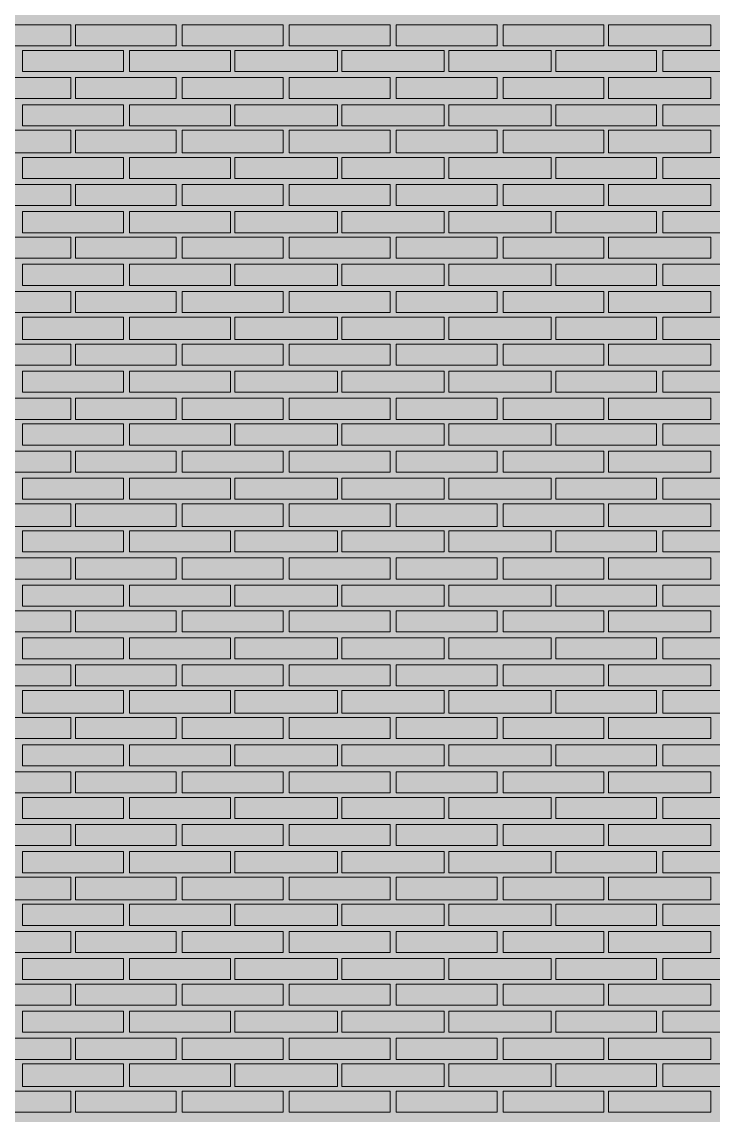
# Model space of a CAD drawing. Header units: millimetres. Extents: x -28928 to 100580, y -22867 to 36490.
# Drawn here: x 10970 to 12912, y -3338 to -267 of the extents above; entities that cross this region are included whole.
import ezdxf

# ---------------------------------------------------------------- set-up
doc = ezdxf.new("R2010")
doc.units = ezdxf.units.MM
doc.layers.add('PDF _Геометрия', color=7, linetype='Continuous', true_color=0x8f8e8d)
doc.layers.add('PDF _Сплошная заливка', color=7, linetype='Continuous', true_color=0xffffff)

msp = doc.modelspace()

# ---------------------------------------------------------------- hatches: boundary and pattern name
at = {"layer": 'PDF _Сплошная заливка', "true_color": 0xdcd6cf, "transparency": 33554559}
msp.add_hatch(color=254, dxfattribs=at).paths.add_polyline_path([(29465.3, 1544.1), (29486.4, 1544.1), (29486.4, 9028.4), (4952.2, 9028.4), (4952.2, -4713.2), (29465.3, -4713.2)])

# ---------------------------------------------------------------- linework, layer by layer
at = {"layer": 'PDF _Геометрия', "lineweight": 9}
for points in [[(11108, -275.1), (11108, -334.3), (10820.3, -334.3), (10820.3, -275.1)], [(11404.1, -275.1), (11404.1, -334.3), (11120.7, -334.3), (11120.7, -275.1)], [(11704.5, -275.1), (11704.5, -334.3), (11421.1, -334.3), (11421.1, -275.1)], [(12004.9, -275.1), (12004.9, -334.3), (11721.4, -334.3), (11721.4, -275.1)], [(12305.3, -275.1), (12305.3, -334.3), (12021.8, -334.3), (12021.8, -275.1)], [(12605.7, -275.1), (12605.7, -334.3), (12322.2, -334.3), (12322.2, -275.1)], [(12906.1, -275.1), (12906.1, -334.3), (12618.4, -334.3), (12618.4, -275.1)], [(11256.1, -406.3), (11112.2, -406.3), (10972.6, -406.3), (10972.6, -347), (11112.2, -347), (11256.1, -347)], [(11556.4, -406.3), (11412.6, -406.3), (11273, -406.3), (11273, -347), (11412.6, -347), (11556.4, -347)], [(11856.8, -406.3), (11713, -406.3), (11569.1, -406.3), (11569.1, -347), (11713, -347), (11856.8, -347)], [(12157.2, -406.3), (12013.4, -406.3), (11869.5, -406.3), (11869.5, -347), (12013.4, -347), (12157.2, -347)], [(12457.6, -406.3), (12313.7, -406.3), (12169.9, -406.3), (12169.9, -347), (12313.7, -347), (12457.6, -347)], [(12753.7, -406.3), (12614.1, -406.3), (12470.3, -406.3), (12470.3, -347), (12614.1, -347), (12753.7, -347)], [(13054.1, -406.3), (12914.5, -406.3), (12770.7, -406.3), (12770.7, -347), (12914.5, -347), (13054.1, -347)], [(11108, -423.2), (11108, -482.4), (10820.3, -482.4), (10820.3, -423.2)], [(11404.1, -423.2), (11404.1, -482.4), (11120.7, -482.4), (11120.7, -423.2)], [(11704.5, -423.2), (11704.5, -482.4), (11421.1, -482.4), (11421.1, -423.2)], [(12004.9, -423.2), (12004.9, -482.4), (11721.4, -482.4), (11721.4, -423.2)], [(12305.3, -423.2), (12305.3, -482.4), (12021.8, -482.4), (12021.8, -423.2)], [(12605.7, -423.2), (12605.7, -482.4), (12322.2, -482.4), (12322.2, -423.2)], [(12906.1, -423.2), (12906.1, -482.4), (12618.4, -482.4), (12618.4, -423.2)], [(11256.1, -558.6), (11112.2, -558.6), (10972.6, -558.6), (10972.6, -499.3), (11112.2, -499.3), (11256.1, -499.3)], [(11556.4, -558.6), (11412.6, -558.6), (11273, -558.6), (11273, -499.3), (11412.6, -499.3), (11556.4, -499.3)], [(11856.8, -558.6), (11713, -558.6), (11569.1, -558.6), (11569.1, -499.3), (11713, -499.3), (11856.8, -499.3)], [(12157.2, -558.6), (12013.4, -558.6), (11869.5, -558.6), (11869.5, -499.3), (12013.4, -499.3), (12157.2, -499.3)], [(12457.6, -558.6), (12313.7, -558.6), (12169.9, -558.6), (12169.9, -499.3), (12313.7, -499.3), (12457.6, -499.3)], [(12753.7, -558.6), (12614.1, -558.6), (12470.3, -558.6), (12470.3, -499.3), (12614.1, -499.3), (12753.7, -499.3)], [(13054.1, -558.6), (12914.5, -558.6), (12770.7, -558.6), (12770.7, -499.3), (12914.5, -499.3), (13054.1, -499.3)], [(11108, -571.3), (11108, -634.7), (10820.3, -634.7), (10820.3, -571.3)], [(11404.1, -571.3), (11404.1, -634.7), (11120.7, -634.7), (11120.7, -571.3)], [(11704.5, -571.3), (11704.5, -634.7), (11421.1, -634.7), (11421.1, -571.3)], [(12004.9, -571.3), (12004.9, -634.7), (11721.4, -634.7), (11721.4, -571.3)], [(12305.3, -571.3), (12305.3, -634.7), (12021.8, -634.7), (12021.8, -571.3)], [(12605.7, -571.3), (12605.7, -634.7), (12322.2, -634.7), (12322.2, -571.3)], [(12906.1, -571.3), (12906.1, -634.7), (12618.4, -634.7), (12618.4, -571.3)], [(11256.1, -706.6), (11112.2, -706.6), (10972.6, -706.6), (10972.6, -647.4), (11112.2, -647.4), (11256.1, -647.4)], [(11556.4, -706.6), (11412.6, -706.6), (11273, -706.6), (11273, -647.4), (11412.6, -647.4), (11556.4, -647.4)], [(11856.8, -706.6), (11713, -706.6), (11569.1, -706.6), (11569.1, -647.4), (11713, -647.4), (11856.8, -647.4)], [(12157.2, -706.6), (12013.4, -706.6), (11869.5, -706.6), (11869.5, -647.4), (12013.4, -647.4), (12157.2, -647.4)], [(12457.6, -706.6), (12313.7, -706.6), (12169.9, -706.6), (12169.9, -647.4), (12313.7, -647.4), (12457.6, -647.4)], [(12753.7, -706.6), (12614.1, -706.6), (12470.3, -706.6), (12470.3, -647.4), (12614.1, -647.4), (12753.7, -647.4)], [(13054.1, -706.6), (12914.5, -706.6), (12770.7, -706.6), (12770.7, -647.4), (12914.5, -647.4), (13054.1, -647.4)], [(11108, -723.6), (11108, -782.8), (10820.3, -782.8), (10820.3, -723.6)], [(11404.1, -723.6), (11404.1, -782.8), (11120.7, -782.8), (11120.7, -723.6)], [(11704.5, -723.6), (11704.5, -782.8), (11421.1, -782.8), (11421.1, -723.6)], [(12004.9, -723.6), (12004.9, -782.8), (11721.4, -782.8), (11721.4, -723.6)], [(12305.3, -723.6), (12305.3, -782.8), (12021.8, -782.8), (12021.8, -723.6)], [(12605.7, -723.6), (12605.7, -782.8), (12322.2, -782.8), (12322.2, -723.6)], [(12906.1, -723.6), (12906.1, -782.8), (12618.4, -782.8), (12618.4, -723.6)], [(11256.1, -859), (11112.2, -859), (10972.6, -859), (10972.6, -799.7), (11112.2, -799.7), (11256.1, -799.7)], [(11556.4, -859), (11412.6, -859), (11273, -859), (11273, -799.7), (11412.6, -799.7), (11556.4, -799.7)], [(11856.8, -859), (11713, -859), (11569.1, -859), (11569.1, -799.7), (11713, -799.7), (11856.8, -799.7)], [(12157.2, -859), (12013.4, -859), (11869.5, -859), (11869.5, -799.7), (12013.4, -799.7), (12157.2, -799.7)], [(12457.6, -859), (12313.7, -859), (12169.9, -859), (12169.9, -799.7), (12313.7, -799.7), (12457.6, -799.7)], [(12753.7, -859), (12614.1, -859), (12470.3, -859), (12470.3, -799.7), (12614.1, -799.7), (12753.7, -799.7)], [(13054.1, -859), (12914.5, -859), (12770.7, -859), (12770.7, -799.7), (12914.5, -799.7), (13054.1, -799.7)], [(11108, -871.6), (11108, -930.9), (10820.3, -930.9), (10820.3, -871.6)], [(11404.1, -871.6), (11404.1, -930.9), (11120.7, -930.9), (11120.7, -871.6)], [(11704.5, -871.6), (11704.5, -930.9), (11421.1, -930.9), (11421.1, -871.6)], [(12004.9, -871.6), (12004.9, -930.9), (11721.4, -930.9), (11721.4, -871.6)], [(12305.3, -871.6), (12305.3, -930.9), (12021.8, -930.9), (12021.8, -871.6)], [(12605.7, -871.6), (12605.7, -930.9), (12322.2, -930.9), (12322.2, -871.6)], [(12906.1, -871.6), (12906.1, -930.9), (12618.4, -930.9), (12618.4, -871.6)], [(11256.1, -1007), (11112.2, -1007), (10972.6, -1007), (10972.6, -947.8), (11112.2, -947.8), (11256.1, -947.8)], [(11556.4, -1007), (11412.6, -1007), (11273, -1007), (11273, -947.8), (11412.6, -947.8), (11556.4, -947.8)], [(11856.8, -1007), (11713, -1007), (11569.1, -1007), (11569.1, -947.8), (11713, -947.8), (11856.8, -947.8)], [(12157.2, -1007), (12013.4, -1007), (11869.5, -1007), (11869.5, -947.8), (12013.4, -947.8), (12157.2, -947.8)], [(12457.6, -1007), (12313.7, -1007), (12169.9, -1007), (12169.9, -947.8), (12313.7, -947.8), (12457.6, -947.8)], [(12753.7, -1007), (12614.1, -1007), (12470.3, -1007), (12470.3, -947.8), (12614.1, -947.8), (12753.7, -947.8)], [(13054.1, -1007), (12914.5, -1007), (12770.7, -1007), (12770.7, -947.8), (12914.5, -947.8), (13054.1, -947.8)], [(11108, -1024), (11108, -1083.2), (10820.3, -1083.2), (10820.3, -1024)], [(11404.1, -1024), (11404.1, -1083.2), (11120.7, -1083.2), (11120.7, -1024)], [(11704.5, -1024), (11704.5, -1083.2), (11421.1, -1083.2), (11421.1, -1024)], [(12004.9, -1024), (12004.9, -1083.2), (11721.4, -1083.2), (11721.4, -1024)], [(12305.3, -1024), (12305.3, -1083.2), (12021.8, -1083.2), (12021.8, -1024)], [(12605.7, -1024), (12605.7, -1083.2), (12322.2, -1083.2), (12322.2, -1024)], [(12906.1, -1024), (12906.1, -1083.2), (12618.4, -1083.2), (12618.4, -1024)], [(11256.1, -1159.3), (11112.2, -1159.3), (10972.6, -1159.3), (10972.6, -1095.9), (11112.2, -1095.9), (11256.1, -1095.9)], [(11556.4, -1159.3), (11412.6, -1159.3), (11273, -1159.3), (11273, -1095.9), (11412.6, -1095.9), (11556.4, -1095.9)], [(11856.8, -1159.3), (11713, -1159.3), (11569.1, -1159.3), (11569.1, -1095.9), (11713, -1095.9), (11856.8, -1095.9)], [(12157.2, -1159.3), (12013.4, -1159.3), (11869.5, -1159.3), (11869.5, -1095.9), (12013.4, -1095.9), (12157.2, -1095.9)], [(12457.6, -1159.3), (12313.7, -1159.3), (12169.9, -1159.3), (12169.9, -1095.9), (12313.7, -1095.9), (12457.6, -1095.9)], [(12753.7, -1159.3), (12614.1, -1159.3), (12470.3, -1159.3), (12470.3, -1095.9), (12614.1, -1095.9), (12753.7, -1095.9)], [(13054.1, -1159.3), (12914.5, -1159.3), (12770.7, -1159.3), (12770.7, -1095.9), (12914.5, -1095.9), (13054.1, -1095.9)], [(11108, -1172), (11108, -1231.3), (10820.3, -1231.3), (10820.3, -1172)], [(11404.1, -1172), (11404.1, -1231.3), (11120.7, -1231.3), (11120.7, -1172)], [(11704.5, -1172), (11704.5, -1231.3), (11421.1, -1231.3), (11421.1, -1172)], [(12004.9, -1172), (12004.9, -1231.3), (11721.4, -1231.3), (11721.4, -1172)], [(12305.3, -1172), (12305.3, -1231.3), (12021.8, -1231.3), (12021.8, -1172)], [(12605.7, -1172), (12605.7, -1231.3), (12322.2, -1231.3), (12322.2, -1172)], [(12906.1, -1172), (12906.1, -1231.3), (12618.4, -1231.3), (12618.4, -1172)], [(11256.1, -1307.4), (11112.2, -1307.4), (10972.6, -1307.4), (10972.6, -1248.2), (11112.2, -1248.2), (11256.1, -1248.2)], [(11556.4, -1307.4), (11412.6, -1307.4), (11273, -1307.4), (11273, -1248.2), (11412.6, -1248.2), (11556.4, -1248.2)], [(11856.8, -1307.4), (11713, -1307.4), (11569.1, -1307.4), (11569.1, -1248.2), (11713, -1248.2), (11856.8, -1248.2)], [(12157.2, -1307.4), (12013.4, -1307.4), (11869.5, -1307.4), (11869.5, -1248.2), (12013.4, -1248.2), (12157.2, -1248.2)], [(12457.6, -1307.4), (12313.7, -1307.4), (12169.9, -1307.4), (12169.9, -1248.2), (12313.7, -1248.2), (12457.6, -1248.2)], [(12753.7, -1307.4), (12614.1, -1307.4), (12470.3, -1307.4), (12470.3, -1248.2), (12614.1, -1248.2), (12753.7, -1248.2)], [(13054.1, -1307.4), (12914.5, -1307.4), (12770.7, -1307.4), (12770.7, -1248.2), (12914.5, -1248.2), (13054.1, -1248.2)], [(11108, -1324.3), (11108, -1383.6), (10820.3, -1383.6), (10820.3, -1324.3)], [(11404.1, -1324.3), (11404.1, -1383.6), (11120.7, -1383.6), (11120.7, -1324.3)], [(11704.5, -1324.3), (11704.5, -1383.6), (11421.1, -1383.6), (11421.1, -1324.3)], [(12004.9, -1324.3), (12004.9, -1383.6), (11721.4, -1383.6), (11721.4, -1324.3)], [(12305.3, -1324.3), (12305.3, -1383.6), (12021.8, -1383.6), (12021.8, -1324.3)], [(12605.7, -1324.3), (12605.7, -1383.6), (12322.2, -1383.6), (12322.2, -1324.3)], [(12906.1, -1324.3), (12906.1, -1383.6), (12618.4, -1383.6), (12618.4, -1324.3)], [(11256.1, -1455.5), (11112.2, -1455.5), (10972.6, -1455.5), (10972.6, -1396.3), (11112.2, -1396.3), (11256.1, -1396.3)], [(11556.4, -1455.5), (11412.6, -1455.5), (11273, -1455.5), (11273, -1396.3), (11412.6, -1396.3), (11556.4, -1396.3)], [(11856.8, -1455.5), (11713, -1455.5), (11569.1, -1455.5), (11569.1, -1396.3), (11713, -1396.3), (11856.8, -1396.3)], [(12157.2, -1455.5), (12013.4, -1455.5), (11869.5, -1455.5), (11869.5, -1396.3), (12013.4, -1396.3), (12157.2, -1396.3)], [(12457.6, -1455.5), (12313.7, -1455.5), (12169.9, -1455.5), (12169.9, -1396.3), (12313.7, -1396.3), (12457.6, -1396.3)], [(12753.7, -1455.5), (12614.1, -1455.5), (12470.3, -1455.5), (12470.3, -1396.3), (12614.1, -1396.3), (12753.7, -1396.3)], [(13054.1, -1455.5), (12914.5, -1455.5), (12770.7, -1455.5), (12770.7, -1396.3), (12914.5, -1396.3), (13054.1, -1396.3)], [(11108, -1472.4), (11108, -1531.6), (10820.3, -1531.6), (10820.3, -1472.4)], [(11404.1, -1472.4), (11404.1, -1531.6), (11120.7, -1531.6), (11120.7, -1472.4)], [(11704.5, -1472.4), (11704.5, -1531.6), (11421.1, -1531.6), (11421.1, -1472.4)], [(12004.9, -1472.4), (12004.9, -1531.6), (11721.4, -1531.6), (11721.4, -1472.4)], [(12305.3, -1472.4), (12305.3, -1531.6), (12021.8, -1531.6), (12021.8, -1472.4)], [(12605.7, -1472.4), (12605.7, -1531.6), (12322.2, -1531.6), (12322.2, -1472.4)], [(12906.1, -1472.4), (12906.1, -1531.6), (12618.4, -1531.6), (12618.4, -1472.4)], [(11256.1, -1607.8), (11112.2, -1607.8), (10972.6, -1607.8), (10972.6, -1548.6), (11112.2, -1548.6), (11256.1, -1548.6)], [(11556.4, -1607.8), (11412.6, -1607.8), (11273, -1607.8), (11273, -1548.6), (11412.6, -1548.6), (11556.4, -1548.6)], [(11856.8, -1607.8), (11713, -1607.8), (11569.1, -1607.8), (11569.1, -1548.6), (11713, -1548.6), (11856.8, -1548.6)], [(12157.2, -1607.8), (12013.4, -1607.8), (11869.5, -1607.8), (11869.5, -1548.6), (12013.4, -1548.6), (12157.2, -1548.6)], [(12457.6, -1607.8), (12313.7, -1607.8), (12169.9, -1607.8), (12169.9, -1548.6), (12313.7, -1548.6), (12457.6, -1548.6)], [(12753.7, -1607.8), (12614.1, -1607.8), (12470.3, -1607.8), (12470.3, -1548.6), (12614.1, -1548.6), (12753.7, -1548.6)], [(13054.1, -1607.8), (12914.5, -1607.8), (12770.7, -1607.8), (12770.7, -1548.6), (12914.5, -1548.6), (13054.1, -1548.6)], [(11108, -1620.5), (11108, -1684), (10820.3, -1684), (10820.3, -1620.5)], [(11404.1, -1620.5), (11404.1, -1684), (11120.7, -1684), (11120.7, -1620.5)], [(11704.5, -1620.5), (11704.5, -1684), (11421.1, -1684), (11421.1, -1620.5)], [(12004.9, -1620.5), (12004.9, -1684), (11721.4, -1684), (11721.4, -1620.5)], [(12305.3, -1620.5), (12305.3, -1684), (12021.8, -1684), (12021.8, -1620.5)], [(12605.7, -1620.5), (12605.7, -1684), (12322.2, -1684), (12322.2, -1620.5)], [(12906.1, -1620.5), (12906.1, -1684), (12618.4, -1684), (12618.4, -1620.5)], [(11256.1, -1755.9), (11112.2, -1755.9), (10972.6, -1755.9), (10972.6, -1696.6), (11112.2, -1696.6), (11256.1, -1696.6)], [(11556.4, -1755.9), (11412.6, -1755.9), (11273, -1755.9), (11273, -1696.6), (11412.6, -1696.6), (11556.4, -1696.6)], [(11856.8, -1755.9), (11713, -1755.9), (11569.1, -1755.9), (11569.1, -1696.6), (11713, -1696.6), (11856.8, -1696.6)], [(12157.2, -1755.9), (12013.4, -1755.9), (11869.5, -1755.9), (11869.5, -1696.6), (12013.4, -1696.6), (12157.2, -1696.6)], [(12457.6, -1755.9), (12313.7, -1755.9), (12169.9, -1755.9), (12169.9, -1696.6), (12313.7, -1696.6), (12457.6, -1696.6)], [(12753.7, -1755.9), (12614.1, -1755.9), (12470.3, -1755.9), (12470.3, -1696.6), (12614.1, -1696.6), (12753.7, -1696.6)], [(13054.1, -1755.9), (12914.5, -1755.9), (12770.7, -1755.9), (12770.7, -1696.6), (12914.5, -1696.6), (13054.1, -1696.6)], [(11108, -1772.8), (11108, -1832), (10820.3, -1832), (10820.3, -1772.8)], [(11404.1, -1772.8), (11404.1, -1832), (11120.7, -1832), (11120.7, -1772.8)], [(11704.5, -1772.8), (11704.5, -1832), (11421.1, -1832), (11421.1, -1772.8)], [(12004.9, -1772.8), (12004.9, -1832), (11721.4, -1832), (11721.4, -1772.8)], [(12305.3, -1772.8), (12305.3, -1832), (12021.8, -1832), (12021.8, -1772.8)], [(12605.7, -1772.8), (12605.7, -1832), (12322.2, -1832), (12322.2, -1772.8)], [(12906.1, -1772.8), (12906.1, -1832), (12618.4, -1832), (12618.4, -1772.8)], [(11256.1, -1908.2), (11112.2, -1908.2), (10972.6, -1908.2), (10972.6, -1849), (11112.2, -1849), (11256.1, -1849)], [(11556.4, -1908.2), (11412.6, -1908.2), (11273, -1908.2), (11273, -1849), (11412.6, -1849), (11556.4, -1849)], [(11856.8, -1908.2), (11713, -1908.2), (11569.1, -1908.2), (11569.1, -1849), (11713, -1849), (11856.8, -1849)], [(12157.2, -1908.2), (12013.4, -1908.2), (11869.5, -1908.2), (11869.5, -1849), (12013.4, -1849), (12157.2, -1849)], [(12457.6, -1908.2), (12313.7, -1908.2), (12169.9, -1908.2), (12169.9, -1849), (12313.7, -1849), (12457.6, -1849)], [(12753.7, -1908.2), (12614.1, -1908.2), (12470.3, -1908.2), (12470.3, -1849), (12614.1, -1849), (12753.7, -1849)], [(13054.1, -1908.2), (12914.5, -1908.2), (12770.7, -1908.2), (12770.7, -1849), (12914.5, -1849), (13054.1, -1849)], [(11108, -1920.9), (11108, -1980.1), (10820.3, -1980.1), (10820.3, -1920.9)], [(11404.1, -1920.9), (11404.1, -1980.1), (11120.7, -1980.1), (11120.7, -1920.9)], [(11704.5, -1920.9), (11704.5, -1980.1), (11421.1, -1980.1), (11421.1, -1920.9)], [(12004.9, -1920.9), (12004.9, -1980.1), (11721.4, -1980.1), (11721.4, -1920.9)], [(12305.3, -1920.9), (12305.3, -1980.1), (12021.8, -1980.1), (12021.8, -1920.9)], [(12605.7, -1920.9), (12605.7, -1980.1), (12322.2, -1980.1), (12322.2, -1920.9)], [(12906.1, -1920.9), (12906.1, -1980.1), (12618.4, -1980.1), (12618.4, -1920.9)], [(11256.1, -2056.3), (11112.2, -2056.3), (10972.6, -2056.3), (10972.6, -1997), (11112.2, -1997), (11256.1, -1997)], [(11556.4, -2056.3), (11412.6, -2056.3), (11273, -2056.3), (11273, -1997), (11412.6, -1997), (11556.4, -1997)], [(11856.8, -2056.3), (11713, -2056.3), (11569.1, -2056.3), (11569.1, -1997), (11713, -1997), (11856.8, -1997)], [(12157.2, -2056.3), (12013.4, -2056.3), (11869.5, -2056.3), (11869.5, -1997), (12013.4, -1997), (12157.2, -1997)], [(12457.6, -2056.3), (12313.7, -2056.3), (12169.9, -2056.3), (12169.9, -1997), (12313.7, -1997), (12457.6, -1997)], [(12753.7, -2056.3), (12614.1, -2056.3), (12470.3, -2056.3), (12470.3, -1997), (12614.1, -1997), (12753.7, -1997)], [(13054.1, -2056.3), (12914.5, -2056.3), (12770.7, -2056.3), (12770.7, -1997), (12914.5, -1997), (13054.1, -1997)], [(11108, -2073.2), (11108, -2132.4), (10820.3, -2132.4), (10820.3, -2073.2)], [(11404.1, -2073.2), (11404.1, -2132.4), (11120.7, -2132.4), (11120.7, -2073.2)], [(11704.5, -2073.2), (11704.5, -2132.4), (11421.1, -2132.4), (11421.1, -2073.2)], [(12004.9, -2073.2), (12004.9, -2132.4), (11721.4, -2132.4), (11721.4, -2073.2)], [(12305.3, -2073.2), (12305.3, -2132.4), (12021.8, -2132.4), (12021.8, -2073.2)], [(12605.7, -2073.2), (12605.7, -2132.4), (12322.2, -2132.4), (12322.2, -2073.2)], [(12906.1, -2073.2), (12906.1, -2132.4), (12618.4, -2132.4), (12618.4, -2073.2)], [(11256.1, -2208.6), (11112.2, -2208.6), (10972.6, -2208.6), (10972.6, -2145.1), (11112.2, -2145.1), (11256.1, -2145.1)], [(11556.4, -2208.6), (11412.6, -2208.6), (11273, -2208.6), (11273, -2145.1), (11412.6, -2145.1), (11556.4, -2145.1)], [(11856.8, -2208.6), (11713, -2208.6), (11569.1, -2208.6), (11569.1, -2145.1), (11713, -2145.1), (11856.8, -2145.1)], [(12157.2, -2208.6), (12013.4, -2208.6), (11869.5, -2208.6), (11869.5, -2145.1), (12013.4, -2145.1), (12157.2, -2145.1)], [(12457.6, -2208.6), (12313.7, -2208.6), (12169.9, -2208.6), (12169.9, -2145.1), (12313.7, -2145.1), (12457.6, -2145.1)], [(12753.7, -2208.6), (12614.1, -2208.6), (12470.3, -2208.6), (12470.3, -2145.1), (12614.1, -2145.1), (12753.7, -2145.1)], [(13054.1, -2208.6), (12914.5, -2208.6), (12770.7, -2208.6), (12770.7, -2145.1), (12914.5, -2145.1), (13054.1, -2145.1)], [(11108, -2221.3), (11108, -2280.5), (10820.3, -2280.5), (10820.3, -2221.3)], [(11404.1, -2221.3), (11404.1, -2280.5), (11120.7, -2280.5), (11120.7, -2221.3)], [(11704.5, -2221.3), (11704.5, -2280.5), (11421.1, -2280.5), (11421.1, -2221.3)], [(12004.9, -2221.3), (12004.9, -2280.5), (11721.4, -2280.5), (11721.4, -2221.3)], [(12305.3, -2221.3), (12305.3, -2280.5), (12021.8, -2280.5), (12021.8, -2221.3)], [(12605.7, -2221.3), (12605.7, -2280.5), (12322.2, -2280.5), (12322.2, -2221.3)], [(12906.1, -2221.3), (12906.1, -2280.5), (12618.4, -2280.5), (12618.4, -2221.3)], [(11256.1, -2356.6), (11112.2, -2356.6), (10972.6, -2356.6), (10972.6, -2297.4), (11112.2, -2297.4), (11256.1, -2297.4)], [(11556.4, -2356.6), (11412.6, -2356.6), (11273, -2356.6), (11273, -2297.4), (11412.6, -2297.4), (11556.4, -2297.4)], [(11856.8, -2356.6), (11713, -2356.6), (11569.1, -2356.6), (11569.1, -2297.4), (11713, -2297.4), (11856.8, -2297.4)], [(12157.2, -2356.6), (12013.4, -2356.6), (11869.5, -2356.6), (11869.5, -2297.4), (12013.4, -2297.4), (12157.2, -2297.4)], [(12457.6, -2356.6), (12313.7, -2356.6), (12169.9, -2356.6), (12169.9, -2297.4), (12313.7, -2297.4), (12457.6, -2297.4)], [(12753.7, -2356.6), (12614.1, -2356.6), (12470.3, -2356.6), (12470.3, -2297.4), (12614.1, -2297.4), (12753.7, -2297.4)], [(13054.1, -2356.6), (12914.5, -2356.6), (12770.7, -2356.6), (12770.7, -2297.4), (12914.5, -2297.4), (13054.1, -2297.4)], [(11108, -2373.6), (11108, -2432.8), (10820.3, -2432.8), (10820.3, -2373.6)], [(11404.1, -2373.6), (11404.1, -2432.8), (11120.7, -2432.8), (11120.7, -2373.6)], [(11704.5, -2373.6), (11704.5, -2432.8), (11421.1, -2432.8), (11421.1, -2373.6)], [(12004.9, -2373.6), (12004.9, -2432.8), (11721.4, -2432.8), (11721.4, -2373.6)], [(12305.3, -2373.6), (12305.3, -2432.8), (12021.8, -2432.8), (12021.8, -2373.6)], [(12605.7, -2373.6), (12605.7, -2432.8), (12322.2, -2432.8), (12322.2, -2373.6)], [(12906.1, -2373.6), (12906.1, -2432.8), (12618.4, -2432.8), (12618.4, -2373.6)], [(11256.1, -2504.7), (11112.2, -2504.7), (10972.6, -2504.7), (10972.6, -2445.5), (11112.2, -2445.5), (11256.1, -2445.5)], [(11556.4, -2504.7), (11412.6, -2504.7), (11273, -2504.7), (11273, -2445.5), (11412.6, -2445.5), (11556.4, -2445.5)], [(11856.8, -2504.7), (11713, -2504.7), (11569.1, -2504.7), (11569.1, -2445.5), (11713, -2445.5), (11856.8, -2445.5)], [(12157.2, -2504.7), (12013.4, -2504.7), (11869.5, -2504.7), (11869.5, -2445.5), (12013.4, -2445.5), (12157.2, -2445.5)], [(12457.6, -2504.7), (12313.7, -2504.7), (12169.9, -2504.7), (12169.9, -2445.5), (12313.7, -2445.5), (12457.6, -2445.5)], [(12753.7, -2504.7), (12614.1, -2504.7), (12470.3, -2504.7), (12470.3, -2445.5), (12614.1, -2445.5), (12753.7, -2445.5)], [(13054.1, -2504.7), (12914.5, -2504.7), (12770.7, -2504.7), (12770.7, -2445.5), (12914.5, -2445.5), (13054.1, -2445.5)], [(11108, -2521.6), (11108, -2580.9), (10820.3, -2580.9), (10820.3, -2521.6)], [(11404.1, -2521.6), (11404.1, -2580.9), (11120.7, -2580.9), (11120.7, -2521.6)], [(11704.5, -2521.6), (11704.5, -2580.9), (11421.1, -2580.9), (11421.1, -2521.6)], [(12004.9, -2521.6), (12004.9, -2580.9), (11721.4, -2580.9), (11721.4, -2521.6)], [(12305.3, -2521.6), (12305.3, -2580.9), (12021.8, -2580.9), (12021.8, -2521.6)], [(12605.7, -2521.6), (12605.7, -2580.9), (12322.2, -2580.9), (12322.2, -2521.6)], [(12906.1, -2521.6), (12906.1, -2580.9), (12618.4, -2580.9), (12618.4, -2521.6)], [(11256.1, -2657), (11112.2, -2657), (10972.6, -2657), (10972.6, -2597.8), (11112.2, -2597.8), (11256.1, -2597.8)], [(11556.4, -2657), (11412.6, -2657), (11273, -2657), (11273, -2597.8), (11412.6, -2597.8), (11556.4, -2597.8)], [(11856.8, -2657), (11713, -2657), (11569.1, -2657), (11569.1, -2597.8), (11713, -2597.8), (11856.8, -2597.8)], [(12157.2, -2657), (12013.4, -2657), (11869.5, -2657), (11869.5, -2597.8), (12013.4, -2597.8), (12157.2, -2597.8)], [(12457.6, -2657), (12313.7, -2657), (12169.9, -2657), (12169.9, -2597.8), (12313.7, -2597.8), (12457.6, -2597.8)], [(12753.7, -2657), (12614.1, -2657), (12470.3, -2657), (12470.3, -2597.8), (12614.1, -2597.8), (12753.7, -2597.8)], [(13054.1, -2657), (12914.5, -2657), (12770.7, -2657), (12770.7, -2597.8), (12914.5, -2597.8), (13054.1, -2597.8)], [(11108, -2669.7), (11108, -2733.2), (10820.3, -2733.2), (10820.3, -2669.7)], [(11404.1, -2669.7), (11404.1, -2733.2), (11120.7, -2733.2), (11120.7, -2669.7)], [(11704.5, -2669.7), (11704.5, -2733.2), (11421.1, -2733.2), (11421.1, -2669.7)], [(12004.9, -2669.7), (12004.9, -2733.2), (11721.4, -2733.2), (11721.4, -2669.7)], [(12305.3, -2669.7), (12305.3, -2733.2), (12021.8, -2733.2), (12021.8, -2669.7)], [(12605.7, -2669.7), (12605.7, -2733.2), (12322.2, -2733.2), (12322.2, -2669.7)], [(12906.1, -2669.7), (12906.1, -2733.2), (12618.4, -2733.2), (12618.4, -2669.7)], [(11256.1, -2805.1), (11112.2, -2805.1), (10972.6, -2805.1), (10972.6, -2745.9), (11112.2, -2745.9), (11256.1, -2745.9)], [(11556.4, -2805.1), (11412.6, -2805.1), (11273, -2805.1), (11273, -2745.9), (11412.6, -2745.9), (11556.4, -2745.9)], [(11856.8, -2805.1), (11713, -2805.1), (11569.1, -2805.1), (11569.1, -2745.9), (11713, -2745.9), (11856.8, -2745.9)], [(12157.2, -2805.1), (12013.4, -2805.1), (11869.5, -2805.1), (11869.5, -2745.9), (12013.4, -2745.9), (12157.2, -2745.9)], [(12457.6, -2805.1), (12313.7, -2805.1), (12169.9, -2805.1), (12169.9, -2745.9), (12313.7, -2745.9), (12457.6, -2745.9)], [(12753.7, -2805.1), (12614.1, -2805.1), (12470.3, -2805.1), (12470.3, -2745.9), (12614.1, -2745.9), (12753.7, -2745.9)], [(13054.1, -2805.1), (12914.5, -2805.1), (12770.7, -2805.1), (12770.7, -2745.9), (12914.5, -2745.9), (13054.1, -2745.9)], [(11108, -2822), (11108, -2881.3), (10820.3, -2881.3), (10820.3, -2822)], [(11404.1, -2822), (11404.1, -2881.3), (11120.7, -2881.3), (11120.7, -2822)], [(11704.5, -2822), (11704.5, -2881.3), (11421.1, -2881.3), (11421.1, -2822)], [(12004.9, -2822), (12004.9, -2881.3), (11721.4, -2881.3), (11721.4, -2822)], [(12305.3, -2822), (12305.3, -2881.3), (12021.8, -2881.3), (12021.8, -2822)], [(12605.7, -2822), (12605.7, -2881.3), (12322.2, -2881.3), (12322.2, -2822)], [(12906.1, -2822), (12906.1, -2881.3), (12618.4, -2881.3), (12618.4, -2822)], [(11256.1, -2957.4), (11112.2, -2957.4), (10972.6, -2957.4), (10972.6, -2898.2), (11112.2, -2898.2), (11256.1, -2898.2)], [(11556.4, -2957.4), (11412.6, -2957.4), (11273, -2957.4), (11273, -2898.2), (11412.6, -2898.2), (11556.4, -2898.2)], [(11856.8, -2957.4), (11713, -2957.4), (11569.1, -2957.4), (11569.1, -2898.2), (11713, -2898.2), (11856.8, -2898.2)], [(12157.2, -2957.4), (12013.4, -2957.4), (11869.5, -2957.4), (11869.5, -2898.2), (12013.4, -2898.2), (12157.2, -2898.2)], [(12457.6, -2957.4), (12313.7, -2957.4), (12169.9, -2957.4), (12169.9, -2898.2), (12313.7, -2898.2), (12457.6, -2898.2)], [(12753.7, -2957.4), (12614.1, -2957.4), (12470.3, -2957.4), (12470.3, -2898.2), (12614.1, -2898.2), (12753.7, -2898.2)], [(13054.1, -2957.4), (12914.5, -2957.4), (12770.7, -2957.4), (12770.7, -2898.2), (12914.5, -2898.2), (13054.1, -2898.2)], [(11108, -2970.1), (11108, -3029.3), (10820.3, -3029.3), (10820.3, -2970.1)], [(11404.1, -2970.1), (11404.1, -3029.3), (11120.7, -3029.3), (11120.7, -2970.1)], [(11704.5, -2970.1), (11704.5, -3029.3), (11421.1, -3029.3), (11421.1, -2970.1)], [(12004.9, -2970.1), (12004.9, -3029.3), (11721.4, -3029.3), (11721.4, -2970.1)], [(12305.3, -2970.1), (12305.3, -3029.3), (12021.8, -3029.3), (12021.8, -2970.1)], [(12605.7, -2970.1), (12605.7, -3029.3), (12322.2, -3029.3), (12322.2, -2970.1)], [(12906.1, -2970.1), (12906.1, -3029.3), (12618.4, -3029.3), (12618.4, -2970.1)], [(11256.1, -3105.5), (11112.2, -3105.5), (10972.6, -3105.5), (10972.6, -3046.3), (11112.2, -3046.3), (11256.1, -3046.3)], [(11556.4, -3105.5), (11412.6, -3105.5), (11273, -3105.5), (11273, -3046.3), (11412.6, -3046.3), (11556.4, -3046.3)], [(11856.8, -3105.5), (11713, -3105.5), (11569.1, -3105.5), (11569.1, -3046.3), (11713, -3046.3), (11856.8, -3046.3)], [(12157.2, -3105.5), (12013.4, -3105.5), (11869.5, -3105.5), (11869.5, -3046.3), (12013.4, -3046.3), (12157.2, -3046.3)], [(12457.6, -3105.5), (12313.7, -3105.5), (12169.9, -3105.5), (12169.9, -3046.3), (12313.7, -3046.3), (12457.6, -3046.3)], [(12753.7, -3105.5), (12614.1, -3105.5), (12470.3, -3105.5), (12470.3, -3046.3), (12614.1, -3046.3), (12753.7, -3046.3)], [(13054.1, -3105.5), (12914.5, -3105.5), (12770.7, -3105.5), (12770.7, -3046.3), (12914.5, -3046.3), (13054.1, -3046.3)], [(11108, -3122.4), (11108, -3181.6), (10820.3, -3181.6), (10820.3, -3122.4)], [(11404.1, -3122.4), (11404.1, -3181.6), (11120.7, -3181.6), (11120.7, -3122.4)], [(11704.5, -3122.4), (11704.5, -3181.6), (11421.1, -3181.6), (11421.1, -3122.4)], [(12004.9, -3122.4), (12004.9, -3181.6), (11721.4, -3181.6), (11721.4, -3122.4)], [(12305.3, -3122.4), (12305.3, -3181.6), (12021.8, -3181.6), (12021.8, -3122.4)], [(12605.7, -3122.4), (12605.7, -3181.6), (12322.2, -3181.6), (12322.2, -3122.4)], [(12906.1, -3122.4), (12906.1, -3181.6), (12618.4, -3181.6), (12618.4, -3122.4)], [(11256.1, -3257.8), (11112.2, -3257.8), (10972.6, -3257.8), (10972.6, -3194.3), (11112.2, -3194.3), (11256.1, -3194.3)], [(11556.4, -3257.8), (11412.6, -3257.8), (11273, -3257.8), (11273, -3194.3), (11412.6, -3194.3), (11556.4, -3194.3)], [(11856.8, -3257.8), (11713, -3257.8), (11569.1, -3257.8), (11569.1, -3194.3), (11713, -3194.3), (11856.8, -3194.3)], [(12157.2, -3257.8), (12013.4, -3257.8), (11869.5, -3257.8), (11869.5, -3194.3), (12013.4, -3194.3), (12157.2, -3194.3)], [(12457.6, -3257.8), (12313.7, -3257.8), (12169.9, -3257.8), (12169.9, -3194.3), (12313.7, -3194.3), (12457.6, -3194.3)], [(12753.7, -3257.8), (12614.1, -3257.8), (12470.3, -3257.8), (12470.3, -3194.3), (12614.1, -3194.3), (12753.7, -3194.3)], [(13054.1, -3257.8), (12914.5, -3257.8), (12770.7, -3257.8), (12770.7, -3194.3), (12914.5, -3194.3), (13054.1, -3194.3)], [(11108, -3270.5), (11108, -3329.7), (10820.3, -3329.7), (10820.3, -3270.5)], [(11404.1, -3270.5), (11404.1, -3329.7), (11120.7, -3329.7), (11120.7, -3270.5)], [(11704.5, -3270.5), (11704.5, -3329.7), (11421.1, -3329.7), (11421.1, -3270.5)], [(12004.9, -3270.5), (12004.9, -3329.7), (11721.4, -3329.7), (11721.4, -3270.5)], [(12305.3, -3270.5), (12305.3, -3329.7), (12021.8, -3329.7), (12021.8, -3270.5)], [(12605.7, -3270.5), (12605.7, -3329.7), (12322.2, -3329.7), (12322.2, -3270.5)], [(12906.1, -3270.5), (12906.1, -3329.7), (12618.4, -3329.7), (12618.4, -3270.5)]]:
    msp.add_lwpolyline(points, close=True, dxfattribs=at)

doc.saveas('drawing.dxf')
